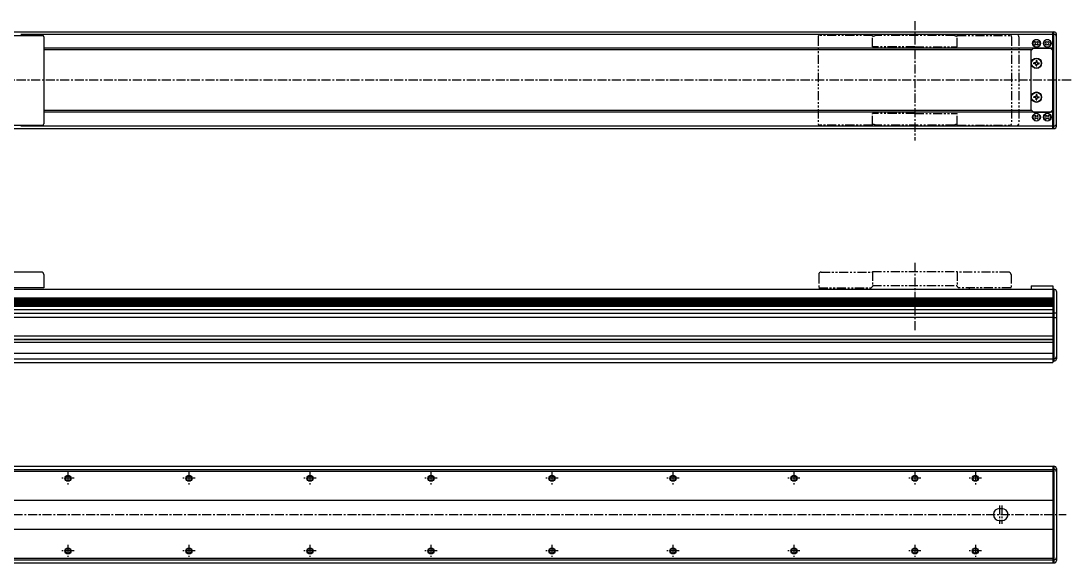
# Model space of a CAD drawing. Extents: x -684 to 658, y -84 to 438.
# Drawn here: x -210 to 658, y -10 to 438 of the extents above; entities that cross this region are included whole.
import ezdxf

# ---------------------------------------------------------------- set-up
doc = ezdxf.new("R2010")
doc.units = 0
for name, pattern in [('CENTER', [12, 7.5, -1.5, 1.5, -1.5]), ('CONTINOUS', [0]), ('PHANTOM', [15, 7.5, -1.5, 1.5, -1.5, 1.5, -1.5])]:
    doc.linetypes.add(name, pattern=pattern)
doc.layers.get('0').update_dxf_attribs({"linetype": 'CONTINUOUS'})
doc.layers.add('CENTER', color=1, linetype='CENTER')

msp = doc.modelspace()

# ---------------------------------------------------------------- linework, layer by layer
at = {"color": 7, "linetype": 'CONTINOUS'}
for p, q in [((-506.96, 429.02), (644.04, 429.02)), ((-235.96, 426.02), (-191.96, 426.02)), ((643.04, 426.95), (-209.81, 426.95)), ((643.04, 349.02), (643.04, 429.02)), ((643.04, 426.95), (644.04, 426.95)), ((644.04, 349.02), (644.04, 429.02)), ((646.04, 351.02), (646.04, 427.02)), ((-190.96, 425.02), (-190.96, 353.02)), ((628, 420.46), (628.61, 421.06)), ((628.42, 420.05), (628, 420.46)), ((628, 418.59), (628.42, 419)), ((628.61, 417.99), (628, 418.59)), ((628.61, 421.06), (629.02, 420.65)), ((629.02, 418.4), (628.61, 417.99)), ((630.07, 420.65), (630.48, 421.06)), ((630.48, 417.99), (630.07, 418.4)), ((630.48, 421.06), (631.08, 420.46)), ((631.08, 418.59), (630.48, 417.99)), ((631.08, 420.46), (630.67, 420.05)), ((630.67, 419), (631.08, 418.59)), ((637, 420.46), (637.61, 421.06)), ((637.42, 420.05), (637, 420.46)), ((637, 418.59), (637.42, 419)), ((637.61, 417.99), (637, 418.59)), ((637.61, 421.06), (638.02, 420.65)), ((638.02, 418.4), (637.61, 417.99)), ((639.07, 420.65), (639.48, 421.06)), ((639.48, 417.99), (639.07, 418.4)), ((639.48, 421.06), (640.08, 420.46)), ((640.08, 418.59), (639.48, 417.99)), ((640.08, 420.46), (639.67, 420.05)), ((639.67, 419), (640.08, 418.59)), ((643.04, 415.52), (-190.96, 415.52)), ((625.54, 414.02), (-190.96, 414.02)), ((625.04, 413.52), (627.04, 415.52)), ((625.04, 364.52), (625.04, 413.52)), ((627.04, 415.52), (641.04, 415.52)), ((643.04, 413.52), (641.04, 415.52)), ((643.04, 364.52), (643.04, 413.52)), ((627.34, 402.71), (627.34, 403.34)), ((628.29, 403.34), (627.34, 403.34)), ((628.29, 402.71), (627.34, 402.71)), ((629.23, 405.22), (629.23, 404.28)), ((629.23, 405.22), (629.86, 405.22)), ((629.23, 400.82), (629.23, 401.77)), ((629.23, 400.82), (629.86, 400.82)), ((629.86, 405.22), (629.86, 404.28)), ((629.86, 400.82), (629.86, 401.77)), ((630.8, 403.34), (631.74, 403.34)), ((630.8, 402.71), (631.74, 402.71)), ((631.74, 402.71), (631.74, 403.34)), ((627.34, 374.71), (627.34, 375.34)), ((628.29, 375.34), (627.34, 375.34)), ((628.29, 374.71), (627.34, 374.71)), ((629.23, 377.22), (629.23, 376.28)), ((629.23, 377.22), (629.86, 377.22)), ((629.23, 372.82), (629.23, 373.77)), ((629.86, 377.22), (629.86, 376.28)), ((629.86, 372.82), (629.86, 373.77)), ((630.8, 375.34), (631.74, 375.34)), ((630.8, 374.71), (631.74, 374.71)), ((631.74, 374.71), (631.74, 375.34)), ((627.04, 362.52), (625.04, 364.52)), ((629.23, 372.82), (629.86, 372.82)), ((641.04, 362.52), (643.04, 364.52)), ((625.54, 364.02), (-190.96, 364.02)), ((643.04, 362.52), (-190.96, 362.52)), ((627.04, 362.52), (641.04, 362.52)), ((628.61, 360.06), (628, 359.46)), ((628, 359.46), (628.42, 359.05)), ((628.42, 358), (628, 357.59)), ((628, 357.59), (628.61, 356.99)), ((629.02, 359.65), (628.61, 360.06)), ((628.61, 356.99), (629.02, 357.4)), ((630.48, 360.06), (630.07, 359.65)), ((630.07, 357.4), (630.48, 356.99)), ((631.08, 359.46), (630.48, 360.06)), ((630.48, 356.99), (631.08, 357.59)), ((630.67, 359.05), (631.08, 359.46)), ((631.08, 357.59), (630.67, 358)), ((637.61, 360.06), (637, 359.46)), ((637, 359.46), (637.42, 359.05)), ((637.42, 358), (637, 357.59)), ((637, 357.59), (637.61, 356.99)), ((638.02, 359.65), (637.61, 360.06)), ((637.61, 356.99), (638.02, 357.4)), ((639.48, 360.06), (639.07, 359.65)), ((639.07, 357.4), (639.48, 356.99)), ((640.08, 359.46), (639.48, 360.06)), ((639.48, 356.99), (640.08, 357.59)), ((639.67, 359.05), (640.08, 359.46)), ((640.08, 357.59), (639.67, 358)), ((-506.96, 349.02), (644.04, 349.02)), ((-235.96, 352.02), (-191.96, 352.02)), ((643.04, 351.1), (-209.81, 351.1)), ((643.04, 351.1), (644.04, 351.1)), ((-192.96, 230.45), (-235.96, 230.45)), ((-190.96, 228.45), (-190.96, 217.45)), ((-190.96, 217.45), (-234.96, 217.45)), ((625.04, 219.25), (643.04, 219.25)), ((625.04, 219.25), (625.04, 216.35)), ((643.04, 219.25), (643.04, 216.35)), ((-506.96, 216.35), (644.04, 216.35)), ((-505.96, 209.33), (643.04, 209.33)), ((-505.96, 208.33), (643.04, 208.33)), ((643.04, 216.35), (643.04, 155.85)), ((644.04, 216.35), (644.04, 156.85)), ((646.04, 214.35), (646.04, 158.85)), ((-505.96, 207.34), (643.04, 207.34)), ((-505.96, 206.35), (643.04, 206.35)), ((-505.96, 205.36), (643.04, 205.36)), ((-505.96, 204.36), (643.04, 204.36)), ((-505.96, 203.37), (643.04, 203.37)), ((-505.96, 202.38), (643.04, 202.38)), ((-506.96, 199.46), (644.04, 199.46)), ((-505.96, 196.6), (643.04, 196.6)), ((-505.96, 193.1), (643.04, 193.1)), ((643.04, 196.75), (646.04, 196.75)), ((643.04, 192.95), (646.04, 192.95)), ((-508.96, 177.68), (643.04, 177.68)), ((-505.96, 175.15), (643.04, 175.15)), ((-505.96, 174.85), (643.04, 174.85)), ((-508.96, 172.61), (643.04, 172.61)), ((-506.96, 163.35), (644.04, 163.35)), ((-506.96, 158.85), (644.04, 158.85)), ((643.04, 156.85), (644.04, 156.85)), ((-505.96, 155.85), (643.04, 155.85)), ((-506.96, 70.06), (644.04, 70.06)), ((643.04, 70.06), (643.04, -9.94)), ((644.04, 70.06), (644.04, -9.94)), ((-506.96, 67.46), (644.04, 67.46)), ((-506.96, 66.06), (644.04, 66.06)), ((646.04, 68.06), (646.04, -7.94)), ((-505.96, 42.06), (643.04, 42.06)), ((599.04, 35.06), (601.04, 35.06)), ((-505.96, 18.06), (643.04, 18.06)), ((599.04, 25.06), (601.04, 25.06)), ((-506.96, -5.94), (644.04, -5.94)), ((-506.96, -7.34), (644.04, -7.34)), ((-506.96, -9.94), (644.04, -9.94))]:
    msp.add_line(p, q, dxfattribs=at)
at = {"color": 3, "linetype": 'PHANTOM'}
for p, q in [((494.04, 426.02), (450.04, 426.02)), ((494.04, 416.52), (494.04, 426.02)), ((561.86, 426.02), (496.22, 426.02)), ((564.04, 426.02), (608.04, 426.02)), ((564.04, 416.52), (564.04, 426.02)), ((449.04, 425.02), (449.04, 353.02)), ((609.04, 425.02), (609.04, 353.02)), ((615.04, 425.02), (615.04, 353.02)), ((529.04, 416.52), (494.04, 416.52)), ((529.04, 416.52), (564.04, 416.52)), ((529.04, 361.52), (494.04, 361.52)), ((494.04, 352.02), (494.04, 361.52)), ((529.04, 361.52), (564.04, 361.52)), ((564.04, 352.02), (564.04, 361.52)), ((494.04, 352.02), (450.04, 352.02)), ((561.86, 352.02), (496.22, 352.02)), ((564.04, 352.02), (608.04, 352.02)), ((449.54, 228.45), (449.54, 217.45)), ((451.54, 230.45), (494.04, 230.45)), ((494.04, 230.85), (564.04, 230.85)), ((494.04, 230.85), (494.04, 218.45)), ((564.04, 230.85), (564.04, 218.45)), ((606.54, 230.45), (564.04, 230.45)), ((608.54, 228.45), (608.54, 217.45)), ((449.54, 217.45), (493.04, 217.45)), ((484.04, 217.45), (484.04, 216.35)), ((493.04, 217.45), (494.04, 218.45)), ((494.04, 219.38), (564.04, 219.38)), ((565.04, 217.45), (564.04, 218.45)), ((608.54, 217.45), (565.04, 217.45)), ((574.04, 217.45), (574.04, 216.35))]:
    msp.add_line(p, q, dxfattribs=at)
at = {"color": 7, "linetype": 'CONTINOUS'}
for centre, radius in [((629.54, 419.52), 3.25), ((638.54, 419.52), 3.25), ((629.54, 403.02), 4.3), ((629.54, 403.02), 4), ((629.54, 375.02), 4.3), ((629.54, 375.02), 4), ((629.54, 358.52), 3.25), ((638.54, 358.52), 3.25), ((-170.96, 60.06), 2.5), ((-170.96, 60.06), 2), ((-70.96, 60.06), 2.5), ((-70.96, 60.06), 2), ((29.04, 60.06), 2.5), ((29.04, 60.06), 2), ((129.04, 60.06), 2.5), ((129.04, 60.06), 2), ((229.04, 60.06), 2.5), ((229.04, 60.06), 2), ((329.04, 60.06), 2.5), ((329.04, 60.06), 2), ((429.04, 60.06), 2.5), ((429.04, 60.06), 2), ((529.04, 60.06), 2.5), ((529.04, 60.06), 2), ((579.04, 60.06), 2.5), ((579.04, 60.06), 2), ((-170.96, 0.06), 2.5), ((-170.96, 0.06), 2), ((-70.96, 0.06), 2.5), ((-70.96, 0.06), 2), ((29.04, 0.06), 2.5), ((29.04, 0.06), 2), ((129.04, 0.06), 2.5), ((129.04, 0.06), 2), ((229.04, 0.06), 2.5), ((229.04, 0.06), 2), ((329.04, 0.06), 2.5), ((329.04, 0.06), 2), ((429.04, 0.06), 2.5), ((429.04, 0.06), 2), ((529.04, 0.06), 2.5), ((529.04, 0.06), 2), ((579.04, 0.06), 2.5), ((579.04, 0.06), 2)]:
    msp.add_circle(centre, radius, dxfattribs=at)
for centre, radius, start, end in [((-191.96, 425.02), 1, 0, 90), ((644.04, 427.02), 2, 0, 90), ((644.04, 424.95), 2, 0, 90), ((629.54, 419.52), 3, 0.00029, 0), ((627.89, 419.52), 0.742, 315, 44.99994), ((629.54, 421.17), 0.742, 225, 314.99996), ((629.54, 417.87), 0.742, 44.99997, 134.99995), ((631.19, 419.52), 0.742, 134.99996, 224.99995), ((638.54, 419.52), 3, 0.00029, 0), ((636.89, 419.52), 0.742, 315, 44.99994), ((638.54, 421.17), 0.742, 225, 314.99996), ((638.54, 417.87), 0.742, 44.99997, 134.99995), ((640.19, 419.52), 0.742, 134.99996, 224.99995), ((628.29, 404.28), 0.94, 269.99996, 0), ((628.29, 401.77), 0.94, 0.00003, 90.00006), ((630.8, 404.28), 0.94, 179.99998, 270.00002), ((630.8, 401.77), 0.94, 90.00001, 180.00005), ((628.29, 376.28), 0.94, 269.99996, 0), ((628.29, 373.77), 0.94, 0.00003, 90.00006), ((630.8, 376.28), 0.94, 179.99998, 270.00002), ((630.8, 373.77), 0.94, 90.00001, 180.00005), ((629.54, 358.52), 3, 0, 359.99971), ((627.89, 358.52), 0.742, 315.00006, 45), ((629.54, 360.17), 0.742, 225.00005, 315.00003), ((629.54, 356.87), 0.742, 45.00004, 135), ((631.19, 358.52), 0.742, 135.00005, 225.00004), ((638.54, 358.52), 3, 0, 359.99971), ((636.89, 358.52), 0.742, 315.00006, 45), ((638.54, 360.17), 0.742, 225.00005, 315.00003), ((638.54, 356.87), 0.742, 45.00004, 135), ((640.19, 358.52), 0.742, 135.00005, 225.00004), ((-191.96, 353.02), 1, 270, 0), ((644.04, 353.1), 2, 270, 0), ((644.04, 351.02), 2, 270, 0), ((-192.96, 228.45), 2, 0, 90), ((644.04, 214.35), 2, 0, 90), ((644.04, 160.85), 2, 270, 0), ((644.04, 158.85), 2, 270, 0), ((644.04, 68.06), 2, 0, 90), ((644.04, 65.46), 2, 0, 90), ((599.04, 30.06), 5, 90, 270), ((601.04, 30.06), 5, 270, 90), ((644.04, -5.34), 2, 270, 0), ((644.04, -7.94), 2, 270, 0)]:
    msp.add_arc(centre, radius, start, end, dxfattribs=at)
at = {"color": 3, "linetype": 'PHANTOM'}
for centre, radius, start, end in [((450.04, 425.02), 1, 90, 180), ((494.04, 430.52), 5, 270, 295.84193), ((564.04, 430.52), 5, 244.15807, 270), ((608.04, 425.02), 1, 0, 90), ((614.04, 425.02), 1, 0, 90), ((450.04, 353.02), 1, 180, 270), ((494.04, 347.52), 5, 64.15807, 90), ((564.04, 347.52), 5, 90, 115.84193), ((608.04, 353.02), 1, 270, 0), ((614.04, 353.02), 1, 270, 0), ((451.54, 228.45), 2, 90, 180), ((606.54, 228.45), 2, 0, 90)]:
    msp.add_arc(centre, radius, start, end, dxfattribs=at)
at = {"layer": 'CENTER', "color": 1, "linetype": 'CENTER'}
for p, q in [((529.04, 437.98), (529.04, 339.2)), ((658.1, 389.02), (-546.14, 389.02)), ((529.04, 238.05), (529.04, 181.47)), ((-170.96, 65.1), (-170.96, 55.02)), ((-70.96, 65.1), (-70.96, 55.02)), ((29.04, 65.1), (29.04, 55.02)), ((129.04, 65.1), (129.04, 55.02)), ((229.04, 65.1), (229.04, 55.02)), ((329.04, 65.1), (329.04, 55.02)), ((429.04, 65.1), (429.04, 55.02)), ((529.04, 65.1), (529.04, 55.02)), ((579.04, 65.1), (579.04, 55.02)), ((-165.92, 60.06), (-176, 60.06)), ((-65.92, 60.06), (-76, 60.06)), ((34.08, 60.06), (24, 60.06)), ((134.08, 60.06), (124, 60.06)), ((234.08, 60.06), (224, 60.06)), ((334.08, 60.06), (324, 60.06)), ((434.08, 60.06), (424, 60.06)), ((534.08, 60.06), (524, 60.06)), ((584.08, 60.06), (574, 60.06)), ((599.04, 37.6), (599.04, 22.52)), ((601.04, 37.6), (601.04, 22.52)), ((-551.99, 30.06), (653.97, 30.06)), ((-165.92, 0.06), (-176, 0.06)), ((-170.96, 5.1), (-170.96, -4.98)), ((-65.92, 0.06), (-76, 0.06)), ((-70.96, 5.1), (-70.96, -4.98)), ((34.08, 0.06), (24, 0.06)), ((29.04, 5.1), (29.04, -4.98)), ((134.08, 0.06), (124, 0.06)), ((129.04, 5.1), (129.04, -4.98)), ((234.08, 0.06), (224, 0.06)), ((229.04, 5.1), (229.04, -4.98)), ((334.08, 0.06), (324, 0.06)), ((329.04, 5.1), (329.04, -4.98)), ((434.08, 0.06), (424, 0.06)), ((429.04, 5.1), (429.04, -4.98)), ((534.08, 0.06), (524, 0.06)), ((529.04, 5.1), (529.04, -4.98)), ((584.08, 0.06), (574, 0.06)), ((579.04, 5.1), (579.04, -4.98))]:
    msp.add_line(p, q, dxfattribs=at)

doc.saveas('drawing.dxf')
